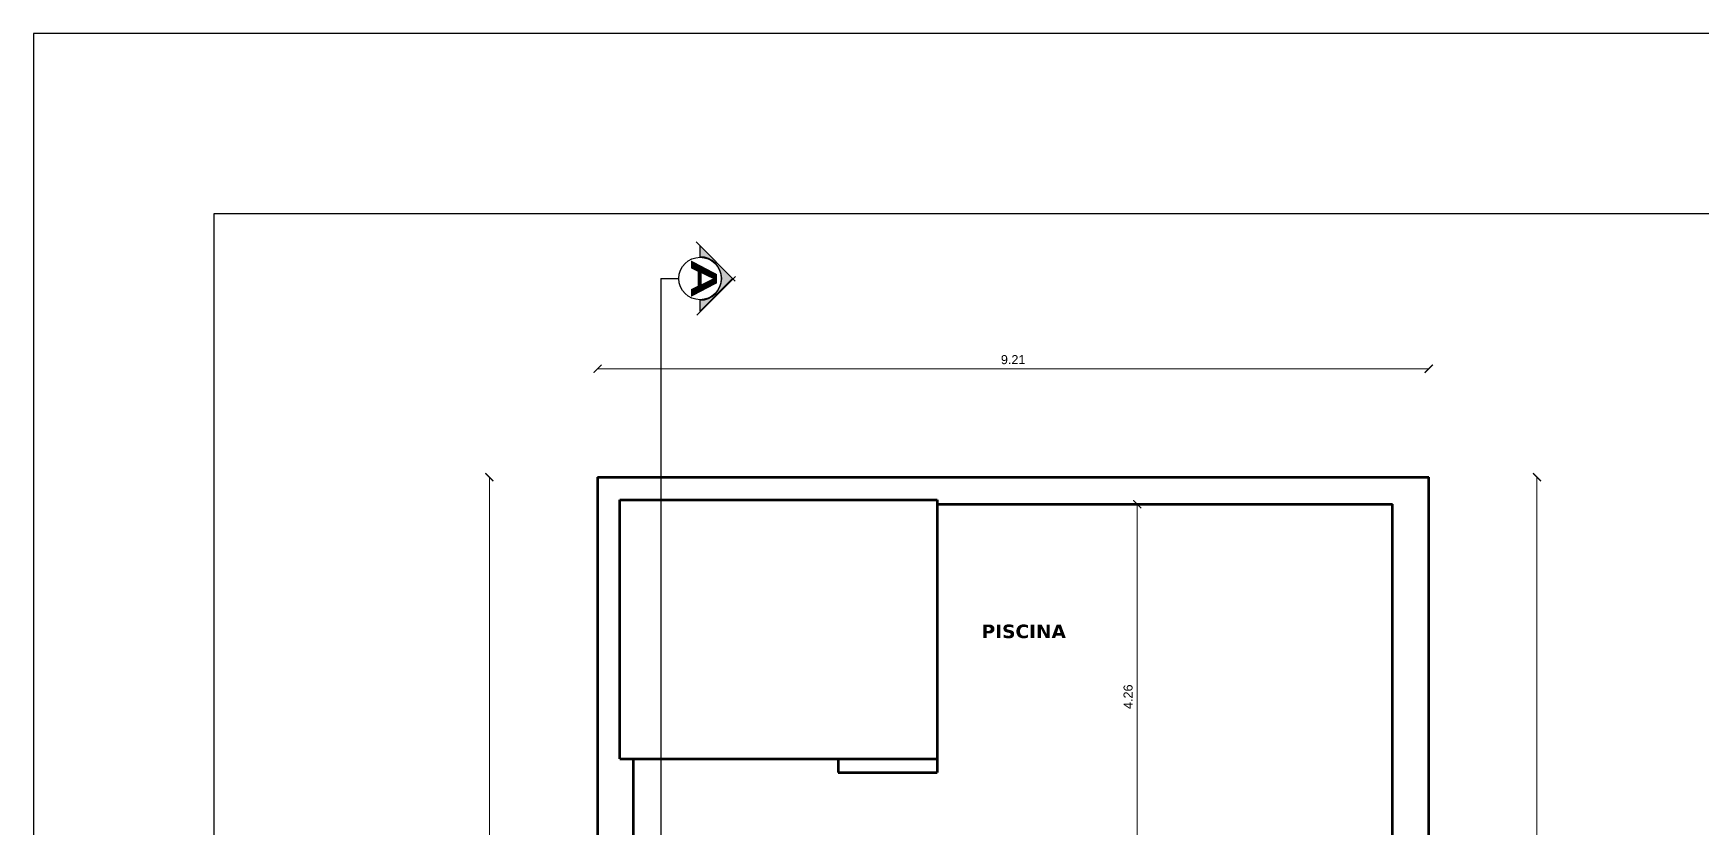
# Model space of a CAD drawing. Header units: inches. Extents: x 20.7 to 104.8, y 84.5 to 143.9.
# Drawn here: x 20.68 to 39.17, y 135.09 to 143.89 of the extents above; entities that cross this region are included whole.
import ezdxf
from ezdxf.enums import TextEntityAlignment as Align

# ---------------------------------------------------------------- set-up
doc = ezdxf.new("R2010")
doc.units = ezdxf.units.IN
doc.header["$MEASUREMENT"] = 0
doc.linetypes.add('CONTINUA', pattern=[0])
for name, color, linetype in [('Cotas', 60, 'Continuous'), ('Formato', 77, 'Continuous'), ('Linea de corte', 30, 'Continuous'), ('Texto', 98, 'Continuous')]:
    doc.layers.add(name, color=color, linetype=linetype)
doc.layers.add('Paredes', color=5, linetype='Continuous', lineweight=80)
doc.styles.add('SANSSERIFBOLD', font='sasb____.pfb', dxfattribs={"width": 0.85, "height": 0.6})
doc.styles.get("Standard").update_dxf_attribs({"font": 'arial.ttf'})
doc.dimstyles.new('Cotas', dxfattribs={"dimtxt": 0.1, "dimasz": 0.09, "dimexe": 0.2, "dimexo": 0.4, "dimgap": 0.05, "dimtad": 1, "dimzin": 0, "dimdsep": 46, "dimtxsty": 'Standard', "dimblk": 'ARCHTICK', "dimcen": 0.09, "dimse1": 1, "dimse2": 1, "dimclrd": 60, "dimclre": 256, "dimadec": 0, "dimazin": 0, "dimtfac": 1, "dimtix": 1, "dimtofl": 0, "dimtmove": 1, "dimatfit": 3, "dimfxl": 0, "dimtolj": 1, "dimtzin": 0, "dimlwd": 9, "dimarcsym": 0})

# ---------------------------------------------------------------- blocks, each defined once
blk = doc.blocks.new('_ArchTick')
at = {"color": 0, "linetype": 'ByBlock', "const_width": 0.15}
blk.add_lwpolyline([(-0.5, -0.5), (0.5, 0.5)], dxfattribs=at)
blk = doc.blocks.new('*D250')
at = {"layer": 'Cotas', "color": 60, "linetype": 'CONTINUA', "lineweight": 9, "transparency": 16777216}
blk.add_line((36.148, 140.171), (26.938, 140.171), dxfattribs=at)
at = {"layer": 'Defpoints', "color": 0, "transparency": 16777216}
for p in [(26.938, 140.171), (26.938, 140.171), (36.148, 140.171)]:
    blk.add_point(p, dxfattribs=at)
at = {"layer": 'Cotas', "color": 60, "lineweight": 9, "transparency": 16777216, "xscale": 0.09, "yscale": 0.09, "zscale": 0.09, "rotation": 180}
blk.add_blockref('_ArchTick', (26.938, 140.171), dxfattribs=at)
at = {"layer": 'Cotas', "color": 60, "lineweight": 9, "transparency": 16777216, "xscale": 0.09, "yscale": 0.09, "zscale": 0.09}
blk.add_blockref('_ArchTick', (36.148, 140.171), dxfattribs=at)
at = {"layer": 'Cotas', "color": 0, "transparency": 16777216, "insert": (31.543, 140.272), "char_height": 0.1, "attachment_point": 5}
blk.add_mtext('\\A1;9.21', dxfattribs=at)
blk = doc.blocks.new('*D251')
at = {"layer": 'Cotas', "color": 60, "linetype": 'CONTINUA', "lineweight": 9, "transparency": 16777216}
blk.add_line((25.738, 138.971), (25.738, 108.921), dxfattribs=at)
at = {"layer": 'Defpoints', "color": 0, "transparency": 16777216}
for p in [(25.738, 138.971), (25.738, 108.921), (25.738, 108.921)]:
    blk.add_point(p, dxfattribs=at)
at = {"layer": 'Cotas', "color": 60, "lineweight": 9, "transparency": 16777216, "xscale": 0.09, "yscale": 0.09, "zscale": 0.09}
for p, rotation in [((25.738, 138.971), 90), ((25.738, 108.921), 270)]:
    blk.add_blockref('_ArchTick', p, dxfattribs=dict(at, rotation=rotation))
at = {"layer": 'Cotas', "color": 0, "transparency": 16777216, "insert": (25.637, 123.946), "char_height": 0.1, "attachment_point": 5, "rotation": 90}
blk.add_mtext('\\A1;30.05', dxfattribs=at)
blk = doc.blocks.new('*D252')
at = {"layer": 'Cotas', "color": 60, "linetype": 'CONTINUA', "lineweight": 9, "transparency": 16777216}
blk.add_line((37.348, 138.971), (37.348, 108.921), dxfattribs=at)
at = {"layer": 'Defpoints', "color": 0, "transparency": 16777216}
for p in [(37.348, 138.971), (37.348, 108.921), (37.348, 108.921)]:
    blk.add_point(p, dxfattribs=at)
at = {"layer": 'Cotas', "color": 60, "lineweight": 9, "transparency": 16777216, "xscale": 0.09, "yscale": 0.09, "zscale": 0.09}
for p, rotation in [((37.348, 138.971), 90), ((37.348, 108.921), 270)]:
    blk.add_blockref('_ArchTick', p, dxfattribs=dict(at, rotation=rotation))
at = {"layer": 'Cotas', "color": 0, "transparency": 16777216, "insert": (37.247, 123.946), "char_height": 0.1, "attachment_point": 5, "rotation": 90}
blk.add_mtext('\\A1;30.05', dxfattribs=at)
blk = doc.blocks.new('*D394')
at = {"layer": 'Cotas', "color": 60, "linetype": 'CONTINUA', "lineweight": 9, "transparency": 16777216}
blk.add_line((32.918, 134.408), (32.918, 138.671), dxfattribs=at)
at = {"layer": 'Defpoints', "color": 0, "transparency": 16777216}
for p in [(32.918, 138.671), (32.918, 138.671), (32.918, 134.408)]:
    blk.add_point(p, dxfattribs=at)
at = {"layer": 'Cotas', "color": 60, "lineweight": 9, "transparency": 16777216, "xscale": 0.09, "yscale": 0.09, "zscale": 0.09}
for p, rotation in [((32.918, 138.671), 90), ((32.918, 134.408), 270)]:
    blk.add_blockref('_ArchTick', p, dxfattribs=dict(at, rotation=rotation))
at = {"layer": 'Cotas', "color": 0, "transparency": 16777216, "insert": (32.817, 136.539), "char_height": 0.1, "attachment_point": 5, "rotation": 90}
blk.add_mtext('\\A1;4.26', dxfattribs=at)
blk = doc.blocks.new('corte')
at = {"layer": 'Cotas', "linetype": 'ByBlock'}
blk.add_hatch(color=256, dxfattribs=at).paths.add_polyline_path([(29.39, 30.862), (29.029, 30.501), (29.15, 30.501, -1), (29.63, 30.501), (29.751, 30.501)])
at = {"layer": 'Cotas', "color": 3, "linetype": 'Continuous'}
for p, q in [((28.985, 30.457), (29.418, 30.89)), ((29.795, 30.466), (29.366, 30.895))]:
    blk.add_line(p, q, dxfattribs=at)
at = {"layer": 'Cotas', "color": 3}
for p, q in [((29.029, 30.501), (29.39, 30.862)), ((29.39, 30.862), (29.751, 30.501)), ((29.15, 30.501), (29.029, 30.501)), ((29.751, 30.501), (29.63, 30.501))]:
    blk.add_line(p, q, dxfattribs=at)
at = {"layer": 'Cotas', "color": 3, "linetype": 'Continuous'}
blk.add_circle((29.39, 30.501), 0.235, dxfattribs=at)
at = {"layer": 'Cotas', "color": 3}
blk.add_arc((29.39, 30.501), 0.24, 0, 180, dxfattribs=at)
at = {"layer": 'Cotas', "color": 3, "style": 'SANSSERIFBOLD', "width": 1.5}
blk.add_text('A', height=0.288, dxfattribs=at).set_placement((29.392, 30.4), align=Align.CENTER)

msp = doc.modelspace()

# ---------------------------------------------------------------- linework, layer by layer
at = {"layer": 'Formato'}
for points in [[(20.685, 84.486), (104.785, 84.486), (104.785, 143.886), (20.685, 143.886)], [(22.685, 86.486), (102.785, 86.486), (102.785, 141.886), (22.685, 141.886)]]:
    msp.add_lwpolyline(points, close=True, dxfattribs=at)
at = {"layer": 'Linea de corte'}
for q in [(27.638, 106.721), (27.838, 141.171)]:
    msp.add_line((27.638, 141.171), q, dxfattribs=at)
at = {"layer": 'Paredes'}
for p, q in [((26.938, 138.971), (26.938, 108.921)), ((26.938, 138.971), (36.148, 138.971)), ((36.148, 108.921), (36.148, 138.971)), ((27.184, 135.85), (27.184, 138.721)), ((27.184, 138.721), (30.702, 138.721)), ((30.702, 138.721), (30.702, 135.7)), ((30.702, 138.671), (35.748, 138.671)), ((35.748, 133.468), (35.748, 138.671)), ((27.184, 135.85), (30.702, 135.85)), ((27.334, 129.383), (27.334, 135.85)), ((29.602, 135.85), (29.602, 135.7)), ((29.602, 135.7), (30.702, 135.7))]:
    msp.add_line(p, q, dxfattribs=at)

# ---------------------------------------------------------------- block references
at = {"layer": 'Cotas', "rotation": 270}
msp.add_blockref('corte', (-2.428, 170.561), dxfattribs=at)

# ---------------------------------------------------------------- texts
at = {"layer": 'Texto', "insert": (31.193, 137.338), "char_height": 0.15, "attachment_point": 1}
msp.add_mtext('{\\fVerdana|b1|i0|c0|p34;PISCINA}', dxfattribs=at)

# ---------------------------------------------------------------- dimensions: what is measured, and where the dimension line sits
at = {"layer": 'Cotas'}
dim = msp.add_linear_dim(base=(26.938, 140.171), p1=(36.148, 140.171), p2=(26.938, 140.171), dimstyle='Cotas', dxfattribs=at)
dim.commit()
dim.dimension.update_dxf_attribs({"geometry": '*D250', "text_midpoint": (31.543, 140.272)})
for base, p1, p2, picture, middle in [((25.738, 108.921), (25.738, 138.971), (25.738, 108.921), '*D251', (25.637, 123.946)), ((37.348, 108.921), (37.348, 138.971), (37.348, 108.921), '*D252', (37.247, 123.946)), ((32.918, 138.671), (32.918, 134.408), (32.918, 138.671), '*D394', (32.817, 136.539))]:
    dim = msp.add_linear_dim(base=base, p1=p1, p2=p2, angle=270, dimstyle='Cotas', dxfattribs=at)
    dim.commit()
    dim.dimension.update_dxf_attribs({"geometry": picture, "text_midpoint": middle})

doc.saveas('drawing.dxf')
